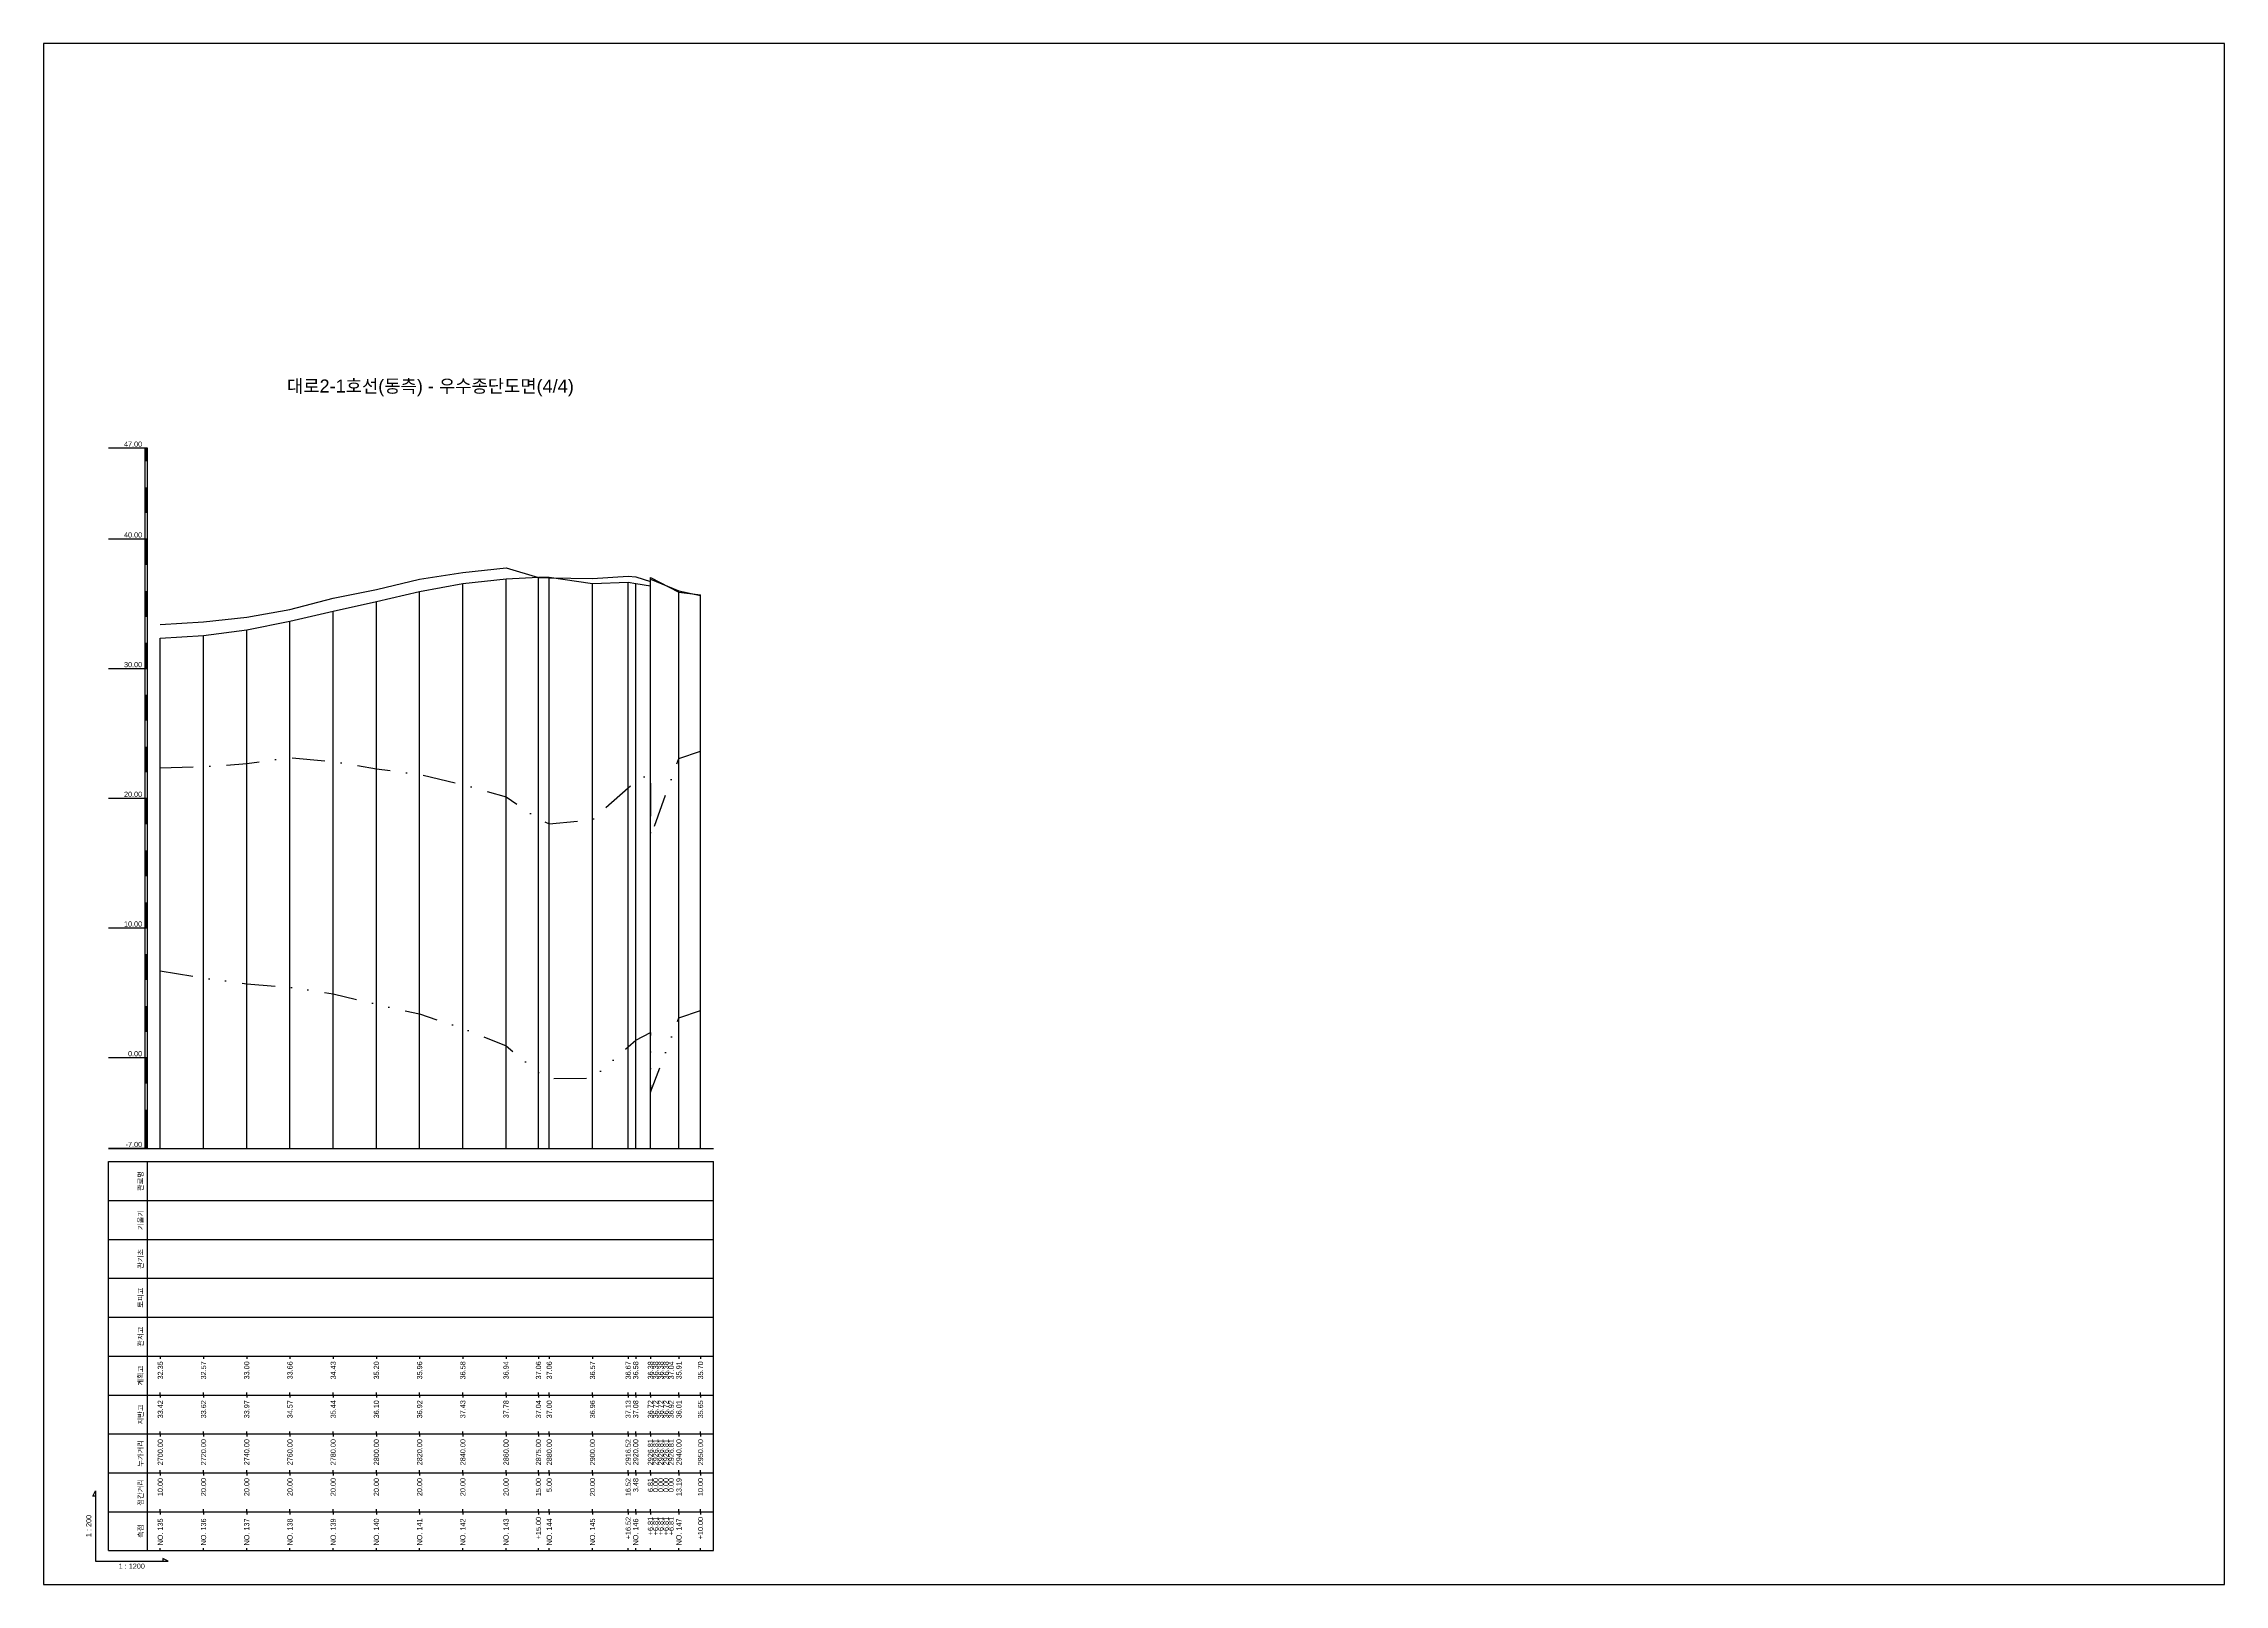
# Model space of a CAD drawing. Header units: millimetres. Extents: x -105495 to 3444, y -108190 to 2013.
# Drawn here: x 20 to 861, y -37996 to -37402 of the extents above; entities that cross this region are included whole.
import ezdxf
from ezdxf.enums import TextEntityAlignment as Align

# ---------------------------------------------------------------- set-up
doc = ezdxf.new("R2010")
doc.units = ezdxf.units.MM
doc.linetypes.add('DASHDOT', pattern=[25.4, 12.7, -6.35, 0, -6.35])
doc.linetypes.add('DIVIDE', pattern=[31.75, 12.7, -6.35, 0, -6.35, 0, -6.35])
for name, color, linetype in [('KZ_종단_계획선', 1, 'Continuous'), ('KZ_종단_노선명', 7, 'Continuous'), ('KZ_종단_도각', 7, 'Continuous'), ('KZ_종단_수직선', 7, 'Continuous'), ('KZ_종단_암선1', 56, 'DASHDOT'), ('KZ_종단_암선2', 4, 'DIVIDE'), ('KZ_종단_지반선', 3, 'Continuous'), ('KZ_종단_테이블문자', 7, 'Continuous'), ('KZ_종단_테이블선', 7, 'Continuous'), ('KZ_종단_폴대', 7, 'Continuous')]:
    doc.layers.add(name, color=color, linetype=linetype)
doc.styles.get("Standard").update_dxf_attribs({"font": 'arial.ttf'})

msp = doc.modelspace()

# ---------------------------------------------------------------- linework, layer by layer
at = {"layer": 'KZ_종단_계획선'}
msp.add_lwpolyline([(65, -37631.23), (65, -37631.23), (81.67, -37630.15), (98.33, -37627.98), (115, -37624.7), (131.67, -37620.86), (148.33, -37617.02), (165, -37613.2), (181.67, -37610.12), (198.33, -37608.28), (210.83, -37607.72), (215, -37607.72), (231.67, -37610.13), (245.43, -37609.67), (248.33, -37610.1), (254.01, -37611.08), (254.01, -37611.08), (254.01, -37611.08), (254.01, -37611.08), (254.01, -37607.81), (265, -37613.44), (273.33, -37614.48)], dxfattribs=at)
at = {"layer": 'KZ_종단_도각'}
msp.add_lwpolyline([(20, -37996), (861, -37996), (861, -37402), (20, -37402)], close=True, dxfattribs=at)
at = {"layer": 'KZ_종단_수직선'}
for p, q in [((198.33, -37828), (198.33, -37608.28)), ((210.83, -37828), (210.83, -37607.72)), ((215, -37828), (215, -37607.72)), ((254.01, -37828), (254.01, -37607.81)), ((148.33, -37828), (148.33, -37617.02)), ((165, -37828), (165, -37613.2)), ((181.67, -37828), (181.67, -37610.12)), ((231.67, -37828), (231.67, -37610.13)), ((245.43, -37828), (245.43, -37609.67)), ((248.33, -37828), (248.33, -37610.1)), ((254.01, -37828), (254.01, -37611.08)), ((254.01, -37828), (254.01, -37611.08)), ((254.01, -37828), (254.01, -37611.08)), ((254.01, -37828), (254.01, -37611.08)), ((265, -37828), (265, -37613.44)), ((273.33, -37828), (273.33, -37614.48)), ((115, -37828), (115, -37624.7)), ((131.67, -37828), (131.67, -37620.86)), ((65, -37828), (65, -37631.23)), ((81.67, -37828), (81.67, -37630.15)), ((98.33, -37828), (98.33, -37627.98))]:
    msp.add_line(p, q, dxfattribs=at)
at = {"layer": 'KZ_종단_암선1', "flags": 128}
msp.add_lwpolyline([(65, -37681.15), (81.67, -37680.74), (98.33, -37679.58), (115, -37677.28), (131.67, -37678.73), (148.33, -37681.56), (165, -37683.77), (181.67, -37687.61), (198.33, -37692.34), (210.83, -37700.94), (215, -37702.76), (231.67, -37701.17), (245.43, -37688.95), (248.33, -37686.36), (254.01, -37683.36), (254.01, -37683.36), (254.01, -37683.36), (254.01, -37683.36), (254.01, -37707.99), (265, -37677.55), (273.33, -37674.74)], dxfattribs=at)
at = {"layer": 'KZ_종단_암선2', "flags": 128}
msp.add_lwpolyline([(65, -37759.48), (81.67, -37762.23), (98.33, -37764.44), (115, -37765.8), (131.67, -37768.29), (148.33, -37772.34), (165, -37776.05), (181.67, -37781.65), (198.33, -37788.4), (210.83, -37798.64), (215, -37801.03), (231.67, -37800.86), (245.43, -37788.81), (248.33, -37786.2), (254.01, -37783.25), (254.01, -37783.25), (254.01, -37783.25), (254.01, -37783.25), (254.01, -37806.28), (265, -37777.55), (273.33, -37774.74)], dxfattribs=at)
at = {"layer": 'KZ_종단_지반선', "flags": 128}
msp.add_lwpolyline([(65, -37625.89), (81.67, -37624.91), (98.33, -37623.13), (115, -37620.14), (131.67, -37615.8), (148.33, -37612.49), (165, -37608.42), (181.67, -37605.86), (198.33, -37604.11), (210.83, -37607.81), (215, -37608), (231.67, -37608.21), (245.43, -37607.36), (248.33, -37607.58), (254.01, -37609.41), (254.01, -37609.41), (254.01, -37609.41), (254.01, -37609.41), (254.01, -37608.41), (265, -37612.94), (273.33, -37614.74)], dxfattribs=at)
at = {"layer": 'KZ_종단_테이블선'}
for p, q in [((45, -37828), (278.33, -37828)), ((45, -37848), (45, -37833)), ((45, -37833), (278.33, -37833)), ((60, -37848), (60, -37833)), ((278.33, -37848), (278.33, -37833)), ((45, -37863), (45, -37848)), ((45, -37848), (278.33, -37848)), ((60, -37863), (60, -37848)), ((278.33, -37863), (278.33, -37848)), ((45, -37878), (45, -37863)), ((45, -37863), (278.33, -37863)), ((60, -37878), (60, -37863)), ((278.33, -37878), (278.33, -37863)), ((45, -37893), (45, -37878)), ((45, -37878), (278.33, -37878)), ((60, -37893), (60, -37878)), ((278.33, -37893), (278.33, -37878)), ((45, -37908), (45, -37893)), ((45, -37893), (278.33, -37893)), ((60, -37908), (60, -37893)), ((278.33, -37908), (278.33, -37893)), ((45, -37923), (45, -37908)), ((45, -37908), (278.33, -37908)), ((60, -37923), (60, -37908)), ((65, -37908), (65, -37909)), ((81.67, -37908), (81.67, -37909)), ((98.33, -37908), (98.33, -37909)), ((115, -37908), (115, -37909)), ((131.67, -37908), (131.67, -37909)), ((148.33, -37908), (148.33, -37909)), ((165, -37908), (165, -37909)), ((181.67, -37908), (181.67, -37909)), ((198.33, -37908), (198.33, -37909)), ((210.83, -37908), (210.83, -37909)), ((215, -37908), (215, -37909)), ((231.67, -37908), (231.67, -37909)), ((245.43, -37908), (245.43, -37909)), ((248.33, -37908), (248.33, -37909)), ((254.01, -37908), (254.01, -37909)), ((254.01, -37908), (254.01, -37909)), ((254.01, -37908), (254.01, -37909)), ((254.01, -37908), (254.01, -37909)), ((254.01, -37908), (254.01, -37909)), ((265, -37908), (265, -37909)), ((273.33, -37908), (273.33, -37909)), ((278.33, -37923), (278.33, -37908)), ((45, -37938), (45, -37923)), ((45, -37923), (278.33, -37923)), ((60, -37938), (60, -37923)), ((65, -37923), (65, -37922)), ((65, -37923), (65, -37924)), ((81.67, -37923), (81.67, -37922)), ((81.67, -37923), (81.67, -37924)), ((98.33, -37923), (98.33, -37922)), ((98.33, -37923), (98.33, -37924)), ((115, -37923), (115, -37922)), ((115, -37923), (115, -37924)), ((131.67, -37923), (131.67, -37922)), ((131.67, -37923), (131.67, -37924)), ((148.33, -37923), (148.33, -37922)), ((148.33, -37923), (148.33, -37924)), ((165, -37923), (165, -37922)), ((165, -37923), (165, -37924)), ((181.67, -37923), (181.67, -37922)), ((181.67, -37923), (181.67, -37924)), ((198.33, -37923), (198.33, -37922)), ((198.33, -37923), (198.33, -37924)), ((210.83, -37923), (210.83, -37922)), ((210.83, -37923), (210.83, -37924)), ((215, -37923), (215, -37922)), ((215, -37923), (215, -37924)), ((231.67, -37923), (231.67, -37922)), ((231.67, -37923), (231.67, -37924)), ((245.43, -37923), (245.43, -37922)), ((245.43, -37923), (245.43, -37924)), ((248.33, -37923), (248.33, -37922)), ((248.33, -37923), (248.33, -37924)), ((254.01, -37923), (254.01, -37922)), ((254.01, -37923), (254.01, -37922)), ((254.01, -37923), (254.01, -37922)), ((254.01, -37923), (254.01, -37922)), ((254.01, -37923), (254.01, -37922)), ((254.01, -37923), (254.01, -37924)), ((254.01, -37923), (254.01, -37924)), ((254.01, -37923), (254.01, -37924)), ((254.01, -37923), (254.01, -37924)), ((254.01, -37923), (254.01, -37924)), ((265, -37923), (265, -37922)), ((265, -37923), (265, -37924)), ((273.33, -37923), (273.33, -37922)), ((273.33, -37923), (273.33, -37924)), ((278.33, -37938), (278.33, -37923)), ((65, -37938), (65, -37937)), ((81.67, -37938), (81.67, -37937)), ((98.33, -37938), (98.33, -37937)), ((115, -37938), (115, -37937)), ((131.67, -37938), (131.67, -37937)), ((148.33, -37938), (148.33, -37937)), ((165, -37938), (165, -37937)), ((181.67, -37938), (181.67, -37937)), ((198.33, -37938), (198.33, -37937)), ((210.83, -37938), (210.83, -37937)), ((215, -37938), (215, -37937)), ((231.67, -37938), (231.67, -37937)), ((245.43, -37938), (245.43, -37937)), ((248.33, -37938), (248.33, -37937)), ((254.01, -37938), (254.01, -37937)), ((254.01, -37938), (254.01, -37937)), ((254.01, -37938), (254.01, -37937)), ((254.01, -37938), (254.01, -37937)), ((254.01, -37938), (254.01, -37937)), ((265, -37938), (265, -37937)), ((273.33, -37938), (273.33, -37937)), ((45, -37953), (45, -37938)), ((45, -37938), (278.33, -37938)), ((60, -37953), (60, -37938)), ((65, -37938), (65, -37939)), ((81.67, -37938), (81.67, -37939)), ((98.33, -37938), (98.33, -37939)), ((115, -37938), (115, -37939)), ((131.67, -37938), (131.67, -37939)), ((148.33, -37938), (148.33, -37939)), ((165, -37938), (165, -37939)), ((181.67, -37938), (181.67, -37939)), ((198.33, -37938), (198.33, -37939)), ((210.83, -37938), (210.83, -37939)), ((215, -37938), (215, -37939)), ((231.67, -37938), (231.67, -37939)), ((245.43, -37938), (245.43, -37939)), ((248.33, -37938), (248.33, -37939)), ((254.01, -37938), (254.01, -37939)), ((254.01, -37938), (254.01, -37939)), ((254.01, -37938), (254.01, -37939)), ((254.01, -37938), (254.01, -37939)), ((254.01, -37938), (254.01, -37939)), ((265, -37938), (265, -37939)), ((273.33, -37938), (273.33, -37939)), ((278.33, -37953), (278.33, -37938)), ((45, -37968), (45, -37953)), ((45, -37953), (278.33, -37953)), ((60, -37968), (60, -37953)), ((65, -37953), (65, -37952)), ((65, -37953), (65, -37954)), ((81.67, -37953), (81.67, -37952)), ((81.67, -37953), (81.67, -37954)), ((98.33, -37953), (98.33, -37952)), ((98.33, -37953), (98.33, -37954)), ((115, -37953), (115, -37952)), ((115, -37953), (115, -37954)), ((131.67, -37953), (131.67, -37952)), ((131.67, -37953), (131.67, -37954)), ((148.33, -37953), (148.33, -37952)), ((148.33, -37953), (148.33, -37954)), ((165, -37953), (165, -37952)), ((165, -37953), (165, -37954)), ((181.67, -37953), (181.67, -37952)), ((181.67, -37953), (181.67, -37954)), ((198.33, -37953), (198.33, -37952)), ((198.33, -37953), (198.33, -37954)), ((210.83, -37953), (210.83, -37952)), ((210.83, -37953), (210.83, -37954)), ((215, -37953), (215, -37952)), ((215, -37953), (215, -37954)), ((231.67, -37953), (231.67, -37952)), ((231.67, -37953), (231.67, -37954)), ((245.43, -37953), (245.43, -37952)), ((245.43, -37953), (245.43, -37954)), ((248.33, -37953), (248.33, -37952)), ((248.33, -37953), (248.33, -37954)), ((254.01, -37953), (254.01, -37952)), ((254.01, -37953), (254.01, -37952)), ((254.01, -37953), (254.01, -37952)), ((254.01, -37953), (254.01, -37952)), ((254.01, -37953), (254.01, -37952)), ((254.01, -37953), (254.01, -37954)), ((254.01, -37953), (254.01, -37954)), ((254.01, -37953), (254.01, -37954)), ((254.01, -37953), (254.01, -37954)), ((254.01, -37953), (254.01, -37954)), ((265, -37953), (265, -37952)), ((265, -37953), (265, -37954)), ((273.33, -37953), (273.33, -37952)), ((273.33, -37953), (273.33, -37954)), ((278.33, -37968), (278.33, -37953)), ((45, -37983), (45, -37968)), ((45, -37968), (278.33, -37968)), ((60, -37983), (60, -37968)), ((65, -37968), (65, -37967)), ((65, -37968), (65, -37969)), ((81.67, -37968), (81.67, -37967)), ((81.67, -37968), (81.67, -37969)), ((98.33, -37968), (98.33, -37967)), ((98.33, -37968), (98.33, -37969)), ((115, -37968), (115, -37967)), ((115, -37968), (115, -37969)), ((131.67, -37968), (131.67, -37967)), ((131.67, -37968), (131.67, -37969)), ((148.33, -37968), (148.33, -37967)), ((148.33, -37968), (148.33, -37969)), ((165, -37968), (165, -37967)), ((165, -37968), (165, -37969)), ((181.67, -37968), (181.67, -37967)), ((181.67, -37968), (181.67, -37969)), ((198.33, -37968), (198.33, -37967)), ((198.33, -37968), (198.33, -37969)), ((210.83, -37968), (210.83, -37967)), ((210.83, -37968), (210.83, -37969)), ((215, -37968), (215, -37967)), ((215, -37968), (215, -37969)), ((231.67, -37968), (231.67, -37967)), ((231.67, -37968), (231.67, -37969)), ((245.43, -37968), (245.43, -37967)), ((245.43, -37968), (245.43, -37969)), ((248.33, -37968), (248.33, -37967)), ((248.33, -37968), (248.33, -37969)), ((254.01, -37968), (254.01, -37967)), ((254.01, -37968), (254.01, -37967)), ((254.01, -37968), (254.01, -37967)), ((254.01, -37968), (254.01, -37967)), ((254.01, -37968), (254.01, -37967)), ((254.01, -37968), (254.01, -37969)), ((254.01, -37968), (254.01, -37969)), ((254.01, -37968), (254.01, -37969)), ((254.01, -37968), (254.01, -37969)), ((254.01, -37968), (254.01, -37969)), ((265, -37968), (265, -37967)), ((265, -37968), (265, -37969)), ((273.33, -37968), (273.33, -37967)), ((273.33, -37968), (273.33, -37969)), ((278.33, -37983), (278.33, -37968)), ((45, -37983), (278.33, -37983)), ((65, -37983), (65, -37982)), ((81.67, -37983), (81.67, -37982)), ((98.33, -37983), (98.33, -37982)), ((115, -37983), (115, -37982)), ((131.67, -37983), (131.67, -37982)), ((148.33, -37983), (148.33, -37982)), ((165, -37983), (165, -37982)), ((181.67, -37983), (181.67, -37982)), ((198.33, -37983), (198.33, -37982)), ((210.83, -37983), (210.83, -37982)), ((215, -37983), (215, -37982)), ((231.67, -37983), (231.67, -37982)), ((245.43, -37983), (245.43, -37982)), ((248.33, -37983), (248.33, -37982)), ((254.01, -37983), (254.01, -37982)), ((254.01, -37983), (254.01, -37982)), ((254.01, -37983), (254.01, -37982)), ((254.01, -37983), (254.01, -37982)), ((254.01, -37983), (254.01, -37982)), ((265, -37983), (265, -37982)), ((273.33, -37983), (273.33, -37982))]:
    msp.add_line(p, q, dxfattribs=at)
msp.add_lwpolyline([(40, -37962), (39, -37962), (40, -37960), (40, -37987), (68, -37987), (66, -37986), (66, -37987)], dxfattribs=at)
at = {"layer": 'KZ_종단_폴대'}
for p, q in [((60, -37558), (45, -37558)), ((60, -37593), (45, -37593)), ((60, -37643), (45, -37643)), ((60, -37693), (45, -37693)), ((60, -37743), (45, -37743)), ((60, -37793), (45, -37793)), ((60, -37828), (45, -37828))]:
    msp.add_line(p, q, dxfattribs=at)
at = {"layer": 'KZ_종단_폴대', "const_width": 1}
for points in [[(59.5, -37563), (59.5, -37558)], [(59.5, -37583), (59.5, -37573)], [(59.5, -37603), (59.5, -37593)], [(59.5, -37623), (59.5, -37613)], [(59.5, -37643), (59.5, -37633)], [(59.5, -37663), (59.5, -37653)], [(59.5, -37683), (59.5, -37673)], [(59.5, -37703), (59.5, -37693)], [(59.5, -37723), (59.5, -37713)], [(59.5, -37743), (59.5, -37733)], [(59.5, -37763), (59.5, -37753)], [(59.5, -37783), (59.5, -37773)], [(59.5, -37803), (59.5, -37793)], [(59.5, -37828), (59.5, -37813)]]:
    msp.add_lwpolyline(points, dxfattribs=at)
at = {"layer": 'KZ_종단_폴대'}
msp.add_lwpolyline([(60, -37828), (60, -37558), (59, -37558), (59, -37828), (60, -37828)], dxfattribs=at)

# ---------------------------------------------------------------- texts
at = {"layer": 'KZ_종단_노선명'}
msp.add_text('대로2-1호선(동측) - 우수종단도면(4/4)', height=5, dxfattribs=at).set_placement((169.17, -37538), align=Align.BOTTOM_CENTER)
at = {"layer": 'KZ_종단_테이블문자'}
for s, p in [('32.35', (65, -37910)), ('32.57', (81.67, -37910)), ('33.00', (98.33, -37910)), ('33.66', (115, -37910)), ('34.43', (131.67, -37910)), ('35.20', (148.33, -37910)), ('35.96', (165, -37910)), ('36.58', (181.67, -37910)), ('36.94', (198.33, -37910)), ('37.06', (210.83, -37910)), ('37.06', (215, -37910)), ('36.57', (231.67, -37910)), ('36.67', (245.43, -37910)), ('36.58', (248.33, -37910)), ('36.38', (254.01, -37910)), ('36.38', (256.01, -37910)), ('36.38', (258.01, -37910)), ('36.38', (260.01, -37910)), ('37.04', (262.01, -37910)), ('35.91', (265, -37910)), ('35.70', (273.33, -37910)), ('33.42', (65, -37925)), ('33.62', (81.67, -37925)), ('33.97', (98.33, -37925)), ('34.57', (115, -37925)), ('35.44', (131.67, -37925)), ('36.10', (148.33, -37925)), ('36.92', (165, -37925)), ('37.43', (181.67, -37925)), ('37.78', (198.33, -37925)), ('37.04', (210.83, -37925)), ('37.00', (215, -37925)), ('36.96', (231.67, -37925)), ('37.13', (245.43, -37925)), ('37.08', (248.33, -37925)), ('36.72', (254.01, -37925)), ('36.72', (256.01, -37925)), ('36.72', (258.01, -37925)), ('36.72', (260.01, -37925)), ('36.92', (262.01, -37925)), ('36.01', (265, -37925)), ('35.65', (273.33, -37925)), ('2700.00', (65, -37940)), ('2720.00', (81.67, -37940)), ('2740.00', (98.33, -37940)), ('2760.00', (115, -37940)), ('2780.00', (131.67, -37940)), ('2800.00', (148.33, -37940)), ('2820.00', (165, -37940)), ('2840.00', (181.67, -37940)), ('2860.00', (198.33, -37940)), ('2875.00', (210.83, -37940)), ('2880.00', (215, -37940)), ('2900.00', (231.67, -37940)), ('2916.52', (245.43, -37940)), ('2920.00', (248.33, -37940)), ('2926.81', (254.01, -37940)), ('2926.81', (256.01, -37940)), ('2926.81', (258.01, -37940)), ('2926.81', (260.01, -37940)), ('2926.81', (262.01, -37940)), ('2940.00', (265, -37940)), ('2950.00', (273.33, -37940)), ('10.00', (65, -37955)), ('20.00', (81.67, -37955)), ('20.00', (98.33, -37955)), ('20.00', (115, -37955)), ('20.00', (131.67, -37955)), ('20.00', (148.33, -37955)), ('20.00', (165, -37955)), ('20.00', (181.67, -37955)), ('20.00', (198.33, -37955)), ('15.00', (210.83, -37955)), ('5.00', (215, -37955)), ('20.00', (231.67, -37955)), ('16.52', (245.43, -37955)), ('3.48', (248.33, -37955)), ('6.81', (254.01, -37955)), ('0.00', (256.01, -37955)), ('0.00', (258.01, -37955)), ('0.00', (260.01, -37955)), ('0.00', (262.01, -37955)), ('13.19', (265, -37955)), ('10.00', (273.33, -37955)), ('+15.00', (210.83, -37970)), ('+16.52', (245.43, -37970)), ('+6.81', (254.01, -37970)), ('+6.81', (256.01, -37970)), ('+6.81', (258.01, -37970)), ('+6.81', (260.01, -37970)), ('+6.81', (262.01, -37970)), ('+10.00', (273.33, -37970))]:
    msp.add_text(s, height=2, rotation=90, dxfattribs=at).set_placement(p, align=Align.MIDDLE_RIGHT)
for s, p in [('NO. 135', (65, -37981)), ('NO. 136', (81.67, -37981)), ('NO. 137', (98.33, -37981)), ('NO. 138', (115, -37981)), ('NO. 139', (131.67, -37981)), ('NO. 140', (148.33, -37981)), ('NO. 141', (165, -37981)), ('NO. 142', (181.67, -37981)), ('NO. 143', (198.33, -37981)), ('NO. 144', (215, -37981)), ('NO. 145', (231.67, -37981)), ('NO. 146', (248.33, -37981)), ('NO. 147', (265, -37981))]:
    msp.add_text(s, height=2, rotation=90, dxfattribs=at).set_placement(p, align=Align.MIDDLE_LEFT)
at = {"layer": 'KZ_종단_테이블선'}
for s, p in [('관로명', (59, -37840.5)), ('기울기', (59, -37855.5)), ('관기초', (59, -37870.5)), ('토피고', (59, -37885.5)), ('관저고', (59, -37900.5)), ('계획고', (59, -37915.5)), ('지반고', (59, -37930.5)), ('누가거리', (59, -37945.5)), ('점간거리', (59, -37960.5)), ('1 : 200', (39, -37973.5)), ('측점', (59, -37975.5))]:
    msp.add_text(s, height=2, rotation=90, dxfattribs=at).set_placement(p, align=Align.BOTTOM_CENTER)
msp.add_text('1 : 1200', height=2, dxfattribs=at).set_placement((54, -37988), align=Align.TOP_CENTER)
at = {"layer": 'KZ_종단_폴대'}
for s, p in [('47.00', (58, -37558)), ('40.00', (58, -37593)), ('30.00', (58, -37643)), ('20.00', (58, -37693)), ('10.00', (58, -37743)), ('0.00', (58, -37793)), ('-7.00', (58, -37828))]:
    msp.add_text(s, height=2, dxfattribs=at).set_placement(p, align=Align.BOTTOM_RIGHT)

doc.saveas('drawing.dxf')
